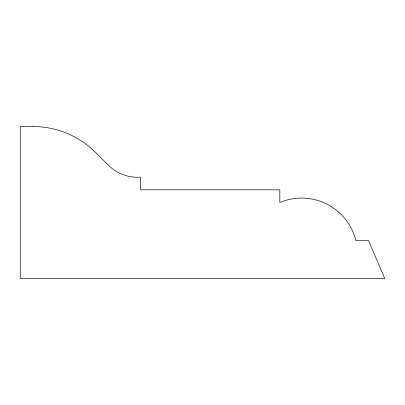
<?xml version="1.0" encoding="UTF-8"?>
<svg xmlns="http://www.w3.org/2000/svg" width="405" height="405" viewBox="0 0 405 405"><rect width="100%" height="100%" fill="white"/><g stroke="black" fill="none" stroke-linecap="round" stroke-linejoin="round"><path stroke-width="0.61" d="M32.911 126.527L20.25 126.527L20.25 278.473L384.75 278.473L368.469 240.489L355.808 240.489A55.824 55.824 0 0 0 279.83 202.5L279.83 189.839L140.545 189.839L140.545 177.177A41.583 41.583 0 0 1 108.337 165.169L95.433 152.331A88.639 88.639 0 0 0 32.911 126.527"/></g></svg>
